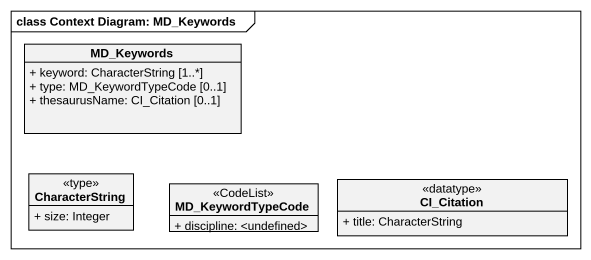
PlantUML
@startuml
mainframe class Context Diagram: MD_Keywords
hide circle
hide empty members
skinparam classAttributeIconSize 0
class MD_Keywords {
  + keyword: CharacterString [1..*]
  + type: MD_KeywordTypeCode [0..1]
  + thesaurusName: CI_Citation [0..1]
}
class CharacterString <<type>> {
  + size: Integer
}
class MD_KeywordTypeCode <<CodeList>> {
  + discipline: <undefined>
}
class CI_Citation <<datatype>> {
  + title: CharacterString
}
@enduml
